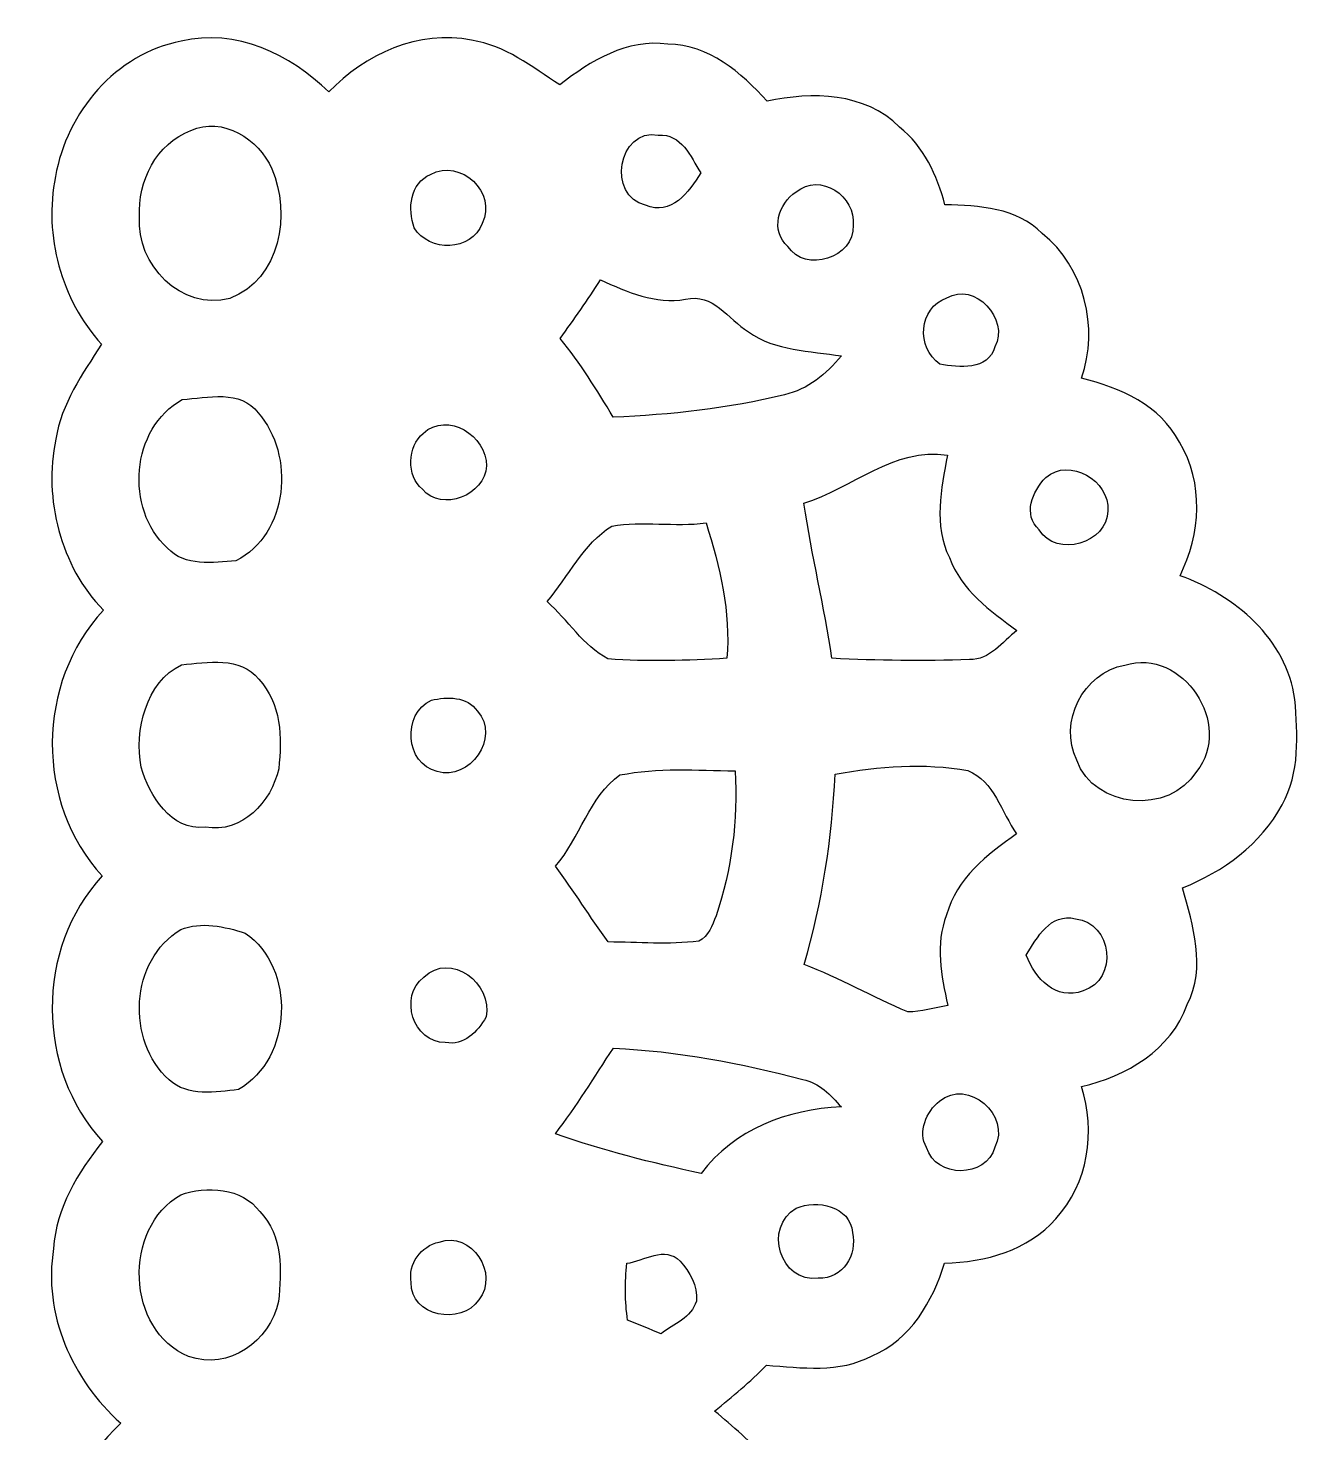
# Model space of a CAD drawing. Header units: centimetres. Extents: x -2.3 to 2.7, y -13.7 to 13.6.
# Drawn here: x -2.32 to 2.74, y 7.98 to 13.55 of the extents above; entities that cross this region are included whole.
import ezdxf

# ---------------------------------------------------------------- set-up
doc = ezdxf.new("R2010")
doc.units = ezdxf.units.CM
doc.header["$MEASUREMENT"] = 0
doc.layers.add('Camada 1', color=7, linetype='Continuous')

msp = doc.modelspace()

# ---------------------------------------------------------------- linework, layer by layer
at = {"layer": 'Camada 1', "color": 156}
for points, knots in [([(-1.71696, 13.50292), (-1.50142, 13.55478), (-1.28305, 13.45141), (-1.13205, 13.30148), (-1.13205, 13.30148), (-0.98812, 13.45177), (-0.7747, 13.54949), (-0.56515, 13.50644), (-0.56515, 13.50644), (-0.43215, 13.48705), (-0.32526, 13.40061), (-0.21554, 13.32971), (-0.21554, 13.32971), (-0.09348, 13.4246), (0.05115, 13.51386), (0.21307, 13.49127), (0.21307, 13.49127), (0.37535, 13.48916), (0.50446, 13.37909), (0.60642, 13.26444), (0.60642, 13.26444), (0.78493, 13.30325), (0.99413, 13.30042), (1.13171, 13.16248), (1.13171, 13.16248), (1.22907, 13.08558), (1.27987, 12.97092), (1.31197, 12.85416), (1.31197, 12.85416), (1.44673, 12.85134), (1.59631, 12.84252), (1.69721, 12.74021), (1.69721, 12.74021), (1.86548, 12.60651), (1.92263, 12.36698), (1.85384, 12.16659), (1.85384, 12.16659), (2.00554, 12.12779), (2.16641, 12.05934), (2.24155, 11.91224), (2.24155, 11.91224), (2.34068, 11.75103), (2.3255, 11.54782), (2.24401, 11.38307), (2.24401, 11.38307), (2.46133, 11.30617), (2.667, 11.13225), (2.69945, 10.89271), (2.69945, 10.89271), (2.71003, 10.75302), (2.72097, 10.60097), (2.64865, 10.47432), (2.64865, 10.47432), (2.5647, 10.31839), (2.41582, 10.20938), (2.25354, 10.14483), (2.25354, 10.14483), (2.29588, 9.99559), (2.34809, 9.8305), (2.27295, 9.68233), (2.27295, 9.68233), (2.20873, 9.50207), (2.03164, 9.39729), (1.85278, 9.35743), (1.85278, 9.35743), (1.91135, 9.17927), (1.87995, 8.9729), (1.75119, 8.83284), (1.75119, 8.83284), (1.64182, 8.70726), (1.47179, 8.65963), (1.31056, 8.65716), (1.31056, 8.65716), (1.2633, 8.50582), (1.17615, 8.35307), (1.0227, 8.28957), (1.0227, 8.28957), (0.89358, 8.21936), (0.74329, 8.2423), (0.60359, 8.25146), (0.60359, 8.25146), (0.53939, 8.1862), (0.46955, 8.12694), (0.39828, 8.06979), (0.39828, 8.06979), (0.47096, 8.00946), (0.54256, 7.94737), (0.60678, 7.87788), (0.60678, 7.87788), (0.76553, 7.90081), (0.94438, 7.92056), (1.08232, 7.81826), (1.08232, 7.81826), (1.20543, 7.74982), (1.26259, 7.61505), (1.30915, 7.48946), (1.30915, 7.48946), (1.4478, 7.46724), (1.59773, 7.44714), (1.70709, 7.35012), (1.70709, 7.35012), (1.87289, 7.2143), (1.92051, 6.97476), (1.84925, 6.77686), (1.84925, 6.77686), (2.02635, 6.74299), (2.20591, 6.64316), (2.27117, 6.4657), (2.27117, 6.4657), (2.34456, 6.31472), (2.30645, 6.14362), (2.24754, 5.9951), (2.24754, 5.9951), (2.51741, 5.91326), (2.73719, 5.65396), (2.70615, 5.36187), (2.70615, 5.36187), (2.72767, 5.08105), (2.50542, 4.83941), (2.24861, 4.76003), (2.24861, 4.76003), (2.30082, 4.61822), (2.34173, 4.45981), (2.28035, 4.31341), (2.28035, 4.31341), (2.22425, 4.11973), (2.0327, 4.01319), (1.8482, 3.9705), (1.8482, 3.9705), (1.91523, 3.78388), (1.87854, 3.55811), (1.72685, 3.42335), (1.72685, 3.42335), (1.61854, 3.30975), (1.45696, 3.28682), (1.30986, 3.26424), (1.30986, 3.26424), (1.2633, 3.13937), (1.20721, 3.00426), (1.08444, 2.93616), (1.08444, 2.93616), (0.9465, 2.83457), (0.76834, 2.85891), (0.60924, 2.87548), (0.60924, 2.87548), (0.54539, 2.80704), (0.47519, 2.7453), (0.40145, 2.68781), (0.40145, 2.68781), (0.47342, 2.62466), (0.54434, 2.56046), (0.60713, 2.48813), (0.60713, 2.48813), (0.76093, 2.52518), (0.92886, 2.52906), (1.06574, 2.43874), (1.06574, 2.43874), (1.2012, 2.37384), (1.26223, 2.2299), (1.31022, 2.0969), (1.31022, 2.0969), (1.43474, 2.08209), (1.56774, 2.0694), (1.67181, 1.99143), (1.67181, 1.99143), (1.85844, 1.86302), (1.92651, 1.60655), (1.85137, 1.39629), (1.85137, 1.39629), (2.03904, 1.35573), (2.22074, 1.2393), (2.28106, 1.04846), (2.28106, 1.04846), (2.34456, 0.90523), (2.29588, 0.7486), (2.25, 0.60819), (2.25, 0.60819), (2.45356, 0.53445), (2.63913, 0.37711), (2.6938, 0.16121), (2.6938, 0.16121), (2.72167, -0.0208), (2.71709, -0.22506), (2.60103, -0.37818), (2.60103, -0.37818), (2.52095, -0.50694), (2.37737, -0.57043), (2.24401, -0.62864), (2.24401, -0.62864), (2.32762, -0.80044), (2.34068, -1.01318), (2.23061, -1.17756), (2.23061, -1.17756), (2.15123, -1.31339), (1.99884, -1.37548), (1.8542, -1.41498), (1.8542, -1.41498), (1.92439, -1.62102), (1.86124, -1.86867), (1.6831, -1.99989), (1.6831, -1.99989), (1.58184, -2.0902), (1.44144, -2.10043), (1.31234, -2.10149), (1.31234, -2.10149), (1.27246, -2.27612), (1.15429, -2.43451), (0.98531, -2.50155), (0.98531, -2.50155), (0.86501, -2.55517), (0.7313, -2.52976), (0.60607, -2.51319), (0.60607, -2.51319), (0.53974, -2.57844), (0.47059, -2.64159), (0.3997, -2.70191), (0.3997, -2.70191), (0.47201, -2.76083), (0.54222, -2.82292), (0.60783, -2.88924), (0.60783, -2.88924), (0.74753, -2.87301), (0.89817, -2.85184), (1.02729, -2.92311), (1.02729, -2.92311), (1.17792, -2.99191), (1.26505, -3.14289), (1.31268, -3.2953), (1.31268, -3.2953), (1.45625, -3.29952), (1.60972, -3.33021), (1.71696, -3.43358), (1.71696, -3.43358), (1.87147, -3.57046), (1.91769, -3.80047), (1.85242, -3.99308), (1.85242, -3.99308), (2.02177, -4.03647), (2.19638, -4.12467), (2.26518, -4.29648), (2.26518, -4.29648), (2.34879, -4.44994), (2.30116, -4.62562), (2.25424, -4.78189), (2.25424, -4.78189), (2.51249, -4.86867), (2.7312, -5.11281), (2.70722, -5.39784), (2.70722, -5.39784), (2.73368, -5.68571), (2.50647, -5.92384), (2.25107, -6.01661), (2.25107, -6.01661), (2.30893, -6.16902), (2.34562, -6.34753), (2.26342, -6.49887), (2.26342, -6.49887), (2.1918, -6.66608), (2.02211, -6.75852), (1.85278, -6.79979), (1.85278, -6.79979), (1.93111, -7.0164), (1.85208, -7.27745), (1.6591, -7.40587), (1.6591, -7.40587), (1.55928, -7.48064), (1.43157, -7.48665), (1.31197, -7.49335), (1.31197, -7.49335), (1.2633, -7.66375), (1.15675, -7.83201), (0.98071, -7.89023), (0.98071, -7.89023), (0.86077, -7.93891), (0.73166, -7.9188), (0.60783, -7.90151), (0.60783, -7.90151), (0.54186, -7.96819), (0.47166, -8.03063), (0.39758, -8.08813), (0.39758, -8.08813), (0.46884, -8.15057), (0.5401, -8.21336), (0.60571, -8.2825), (0.60571, -8.2825), (0.74789, -8.26416), (0.90452, -8.23841), (1.0354, -8.31461), (1.0354, -8.31461), (1.18145, -8.38624), (1.27175, -8.53334), (1.31056, -8.68715), (1.31056, -8.68715), (1.41534, -8.68997), (1.524, -8.69526), (1.61783, -8.74854), (1.61783, -8.74854), (1.83549, -8.85895), (1.93533, -9.14082), (1.85173, -9.3673), (1.85173, -9.3673), (1.99495, -9.42162), (2.15299, -9.47985), (2.23273, -9.62166), (2.23273, -9.62166), (2.34314, -9.78358), (2.3248, -9.99313), (2.24508, -10.16387), (2.24508, -10.16387), (2.42147, -10.23372), (2.59574, -10.34345), (2.66488, -10.53007), (2.66488, -10.53007), (2.73931, -10.74242), (2.73015, -11.00666), (2.57422, -11.182), (2.57422, -11.182), (2.49344, -11.28923), (2.37101, -11.34921), (2.25036, -11.40071), (2.25036, -11.40071), (2.29693, -11.54077), (2.34314, -11.69634), (2.28423, -11.84027), (2.28423, -11.84027), (2.22462, -12.00891), (2.07256, -12.13097), (1.90183, -12.17436), (1.90183, -12.17436), (1.83198, -12.186), (1.87607, -12.26679), (1.87571, -12.31089), (1.87571, -12.31089), (1.90816, -12.49045), (1.81609, -12.67812), (1.67252, -12.78536), (1.67252, -12.78536), (1.56951, -12.86581), (1.43333, -12.8718), (1.30951, -12.8912), (1.30951, -12.8912), (1.25659, -13.04924), (1.16628, -13.21328), (1.00012, -13.2736), (1.00012, -13.2736), (0.88089, -13.33146), (0.74577, -13.3223), (0.62301, -13.28208), (0.62301, -13.28208), (0.51293, -13.39639), (0.38206, -13.52091), (0.20954, -13.50644), (0.20954, -13.50644), (0.05045, -13.52761), (-0.09418, -13.44965), (-0.21201, -13.35158), (-0.21201, -13.35158), (-0.36512, -13.46941), (-0.55703, -13.58123), (-0.75706, -13.53114), (-0.75706, -13.53114), (-0.88194, -13.51667), (-0.99413, -13.45706), (-1.09078, -13.3798), (-1.09078, -13.3798), (-1.23577, -13.53078), (-1.43968, -13.65355), (-1.65664, -13.62251), (-1.65664, -13.62251), (-1.80269, -13.58688), (-1.95826, -13.53679), (-2.05739, -13.41683), (-2.05739, -13.41683), (-2.30116, -13.13638), (-2.28318, -12.67459), (-2.02459, -12.40895), (-2.02459, -12.40895), (-2.29481, -12.12215), (-2.29481, -11.64412), (-2.02988, -11.35415), (-2.02988, -11.35415), (-2.29729, -11.06523), (-2.28917, -10.59249), (-2.03129, -10.3004), (-2.03129, -10.3004), (-2.18475, -10.12825), (-2.25812, -9.89188), (-2.22108, -9.66328), (-2.22108, -9.66328), (-2.20732, -9.50701), (-2.11737, -9.37436), (-2.03022, -9.24947), (-2.03022, -9.24947), (-2.19392, -9.0678), (-2.26413, -8.81097), (-2.21473, -8.57144), (-2.21473, -8.57144), (-2.18792, -8.39645), (-2.07715, -8.25112), (-1.95438, -8.12977), (-1.95438, -8.12977), (-2.29446, -7.87011), (-2.31916, -7.32155), (-2.02318, -7.01957), (-2.02318, -7.01957), (-2.19145, -6.84388), (-2.26201, -6.58741), (-2.2165, -6.34929), (-2.2165, -6.34929), (-2.19674, -6.2036), (-2.11101, -6.08047), (-2.02881, -5.96299), (-2.02881, -5.96299), (-2.19321, -5.78414), (-2.26272, -5.52838), (-2.21509, -5.29061), (-2.21509, -5.29061), (-2.1918, -5.14879), (-2.10889, -5.02778), (-2.03234, -4.9096), (-2.03234, -4.9096), (-2.19109, -4.72722), (-2.26694, -4.47498), (-2.21473, -4.2365), (-2.21473, -4.2365), (-2.19075, -4.09928), (-2.1142, -3.98039), (-2.03305, -3.87068), (-2.03305, -3.87068), (-2.17346, -3.68335), (-2.27047, -3.44699), (-2.2165, -3.21027), (-2.2165, -3.21027), (-2.19886, -3.02472), (-2.0768, -2.87584), (-1.94734, -2.75201), (-1.94734, -2.75201), (-2.07186, -2.63525), (-2.18617, -2.49555), (-2.21262, -2.32127), (-2.21262, -2.32127), (-2.27259, -2.07539), (-2.18475, -1.82209), (-2.03093, -1.62947), (-2.03093, -1.62947), (-2.29129, -1.34267), (-2.29551, -0.87347), (-2.03093, -0.58773), (-2.03093, -0.58773), (-2.28423, -0.29703), (-2.30645, 0.18097), (-2.02459, 0.46036), (-2.02459, 0.46036), (-2.16992, 0.63641), (-2.2613, 0.86535), (-2.2225, 1.09573), (-2.2225, 1.09573), (-2.20944, 1.25482), (-2.12794, 1.39559), (-2.03059, 1.51765), (-2.03059, 1.51765), (-2.1791, 1.70461), (-2.26694, 1.94909), (-2.21614, 2.18827), (-2.21614, 2.18827), (-2.19604, 2.36748), (-2.0828, 2.516), (-1.95297, 2.63313), (-1.95297, 2.63313), (-2.28247, 2.90125), (-2.32409, 3.43712), (-2.03164, 3.74721), (-2.03164, 3.74721), (-2.12266, 3.88301), (-2.21721, 4.0266), (-2.22603, 4.19522), (-2.22603, 4.19522), (-2.24966, 4.41395), (-2.17699, 4.63444), (-2.03234, 4.79953), (-2.03234, 4.79953), (-2.28669, 5.09269), (-2.30258, 5.57072), (-2.02564, 5.8547), (-2.02564, 5.8547), (-2.18827, 6.03496), (-2.26589, 6.28791), (-2.2158, 6.52744), (-2.2158, 6.52744), (-2.19604, 6.67066), (-2.11172, 6.79167), (-2.03234, 6.90808), (-2.03234, 6.90808), (-2.17346, 7.07602), (-2.25672, 7.29509), (-2.22462, 7.51592), (-2.22462, 7.51592), (-2.21368, 7.71525), (-2.09549, 7.8867), (-1.9565, 8.02145), (-1.9565, 8.02145), (-2.14877, 8.19467), (-2.26589, 8.45431), (-2.22284, 8.71537), (-2.22284, 8.71537), (-2.21297, 8.87659), (-2.12689, 9.01594), (-2.02881, 9.1387), (-2.02881, 9.1387), (-2.29305, 9.42763), (-2.29658, 9.90388), (-2.02988, 10.19209), (-2.02988, 10.19209), (-2.29693, 10.48173), (-2.2927, 10.95833), (-2.02564, 11.2462), (-2.02564, 11.2462), (-2.19674, 11.4233), (-2.26306, 11.68541), (-2.21402, 11.92459), (-2.21402, 11.92459), (-2.19251, 12.06535), (-2.1075, 12.18318), (-2.03341, 12.30065), (-2.03341, 12.30065), (-2.19287, 12.47951), (-2.26306, 12.73104), (-2.21543, 12.96634), (-2.21543, 12.96634), (-2.17134, 13.2207), (-1.97626, 13.45388), (-1.71696, 13.50292)], [0, 0, 0, 0, 0.0074627, 0.0074627, 0.0074627, 0.0074627, 0.0149254, 0.0149254, 0.0149254, 0.0149254, 0.0223881, 0.0223881, 0.0223881, 0.0223881, 0.0298507, 0.0298507, 0.0298507, 0.0298507, 0.0373134, 0.0373134, 0.0373134, 0.0373134, 0.0447761, 0.0447761, 0.0447761, 0.0447761, 0.0522388, 0.0522388, 0.0522388, 0.0522388, 0.0597015, 0.0597015, 0.0597015, 0.0597015, 0.0671642, 0.0671642, 0.0671642, 0.0671642, 0.0746269, 0.0746269, 0.0746269, 0.0746269, 0.0820896, 0.0820896, 0.0820896, 0.0820896, 0.0895522, 0.0895522, 0.0895522, 0.0895522, 0.0970149, 0.0970149, 0.0970149, 0.0970149, 0.1044776, 0.1044776, 0.1044776, 0.1044776, 0.1119403, 0.1119403, 0.1119403, 0.1119403, 0.119403, 0.119403, 0.119403, 0.119403, 0.1268657, 0.1268657, 0.1268657, 0.1268657, 0.1343284, 0.1343284, 0.1343284, 0.1343284, 0.141791, 0.141791, 0.141791, 0.141791, 0.1492537, 0.1492537, 0.1492537, 0.1492537, 0.1567164, 0.1567164, 0.1567164, 0.1567164, 0.1641791, 0.1641791, 0.1641791, 0.1641791, 0.1716418, 0.1716418, 0.1716418, 0.1716418, 0.1791045, 0.1791045, 0.1791045, 0.1791045, 0.1865672, 0.1865672, 0.1865672, 0.1865672, 0.1940299, 0.1940299, 0.1940299, 0.1940299, 0.2014925, 0.2014925, 0.2014925, 0.2014925, 0.2089552, 0.2089552, 0.2089552, 0.2089552, 0.2164179, 0.2164179, 0.2164179, 0.2164179, 0.2238806, 0.2238806, 0.2238806, 0.2238806, 0.2313433, 0.2313433, 0.2313433, 0.2313433, 0.238806, 0.238806, 0.238806, 0.238806, 0.2462687, 0.2462687, 0.2462687, 0.2462687, 0.2537313, 0.2537313, 0.2537313, 0.2537313, 0.261194, 0.261194, 0.261194, 0.261194, 0.2686567, 0.2686567, 0.2686567, 0.2686567, 0.2761194, 0.2761194, 0.2761194, 0.2761194, 0.2835821, 0.2835821, 0.2835821, 0.2835821, 0.2910448, 0.2910448, 0.2910448, 0.2910448, 0.2985075, 0.2985075, 0.2985075, 0.2985075, 0.3059701, 0.3059701, 0.3059701, 0.3059701, 0.3134328, 0.3134328, 0.3134328, 0.3134328, 0.3208955, 0.3208955, 0.3208955, 0.3208955, 0.3283582, 0.3283582, 0.3283582, 0.3283582, 0.3358209, 0.3358209, 0.3358209, 0.3358209, 0.3432836, 0.3432836, 0.3432836, 0.3432836, 0.3507463, 0.3507463, 0.3507463, 0.3507463, 0.358209, 0.358209, 0.358209, 0.358209, 0.3656716, 0.3656716, 0.3656716, 0.3656716, 0.3731343, 0.3731343, 0.3731343, 0.3731343, 0.380597, 0.380597, 0.380597, 0.380597, 0.3880597, 0.3880597, 0.3880597, 0.3880597, 0.3955224, 0.3955224, 0.3955224, 0.3955224, 0.4029851, 0.4029851, 0.4029851, 0.4029851, 0.4104478, 0.4104478, 0.4104478, 0.4104478, 0.4179104, 0.4179104, 0.4179104, 0.4179104, 0.4253731, 0.4253731, 0.4253731, 0.4253731, 0.4328358, 0.4328358, 0.4328358, 0.4328358, 0.4402985, 0.4402985, 0.4402985, 0.4402985, 0.4477612, 0.4477612, 0.4477612, 0.4477612, 0.4552239, 0.4552239, 0.4552239, 0.4552239, 0.4626866, 0.4626866, 0.4626866, 0.4626866, 0.4701493, 0.4701493, 0.4701493, 0.4701493, 0.4776119, 0.4776119, 0.4776119, 0.4776119, 0.4850746, 0.4850746, 0.4850746, 0.4850746, 0.4925373, 0.4925373, 0.4925373, 0.4925373, 0.5, 0.5, 0.5, 0.5, 0.5074627, 0.5074627, 0.5074627, 0.5074627, 0.5149254, 0.5149254, 0.5149254, 0.5149254, 0.5223881, 0.5223881, 0.5223881, 0.5223881, 0.5298507, 0.5298507, 0.5298507, 0.5298507, 0.5373134, 0.5373134, 0.5373134, 0.5373134, 0.5447761, 0.5447761, 0.5447761, 0.5447761, 0.5522388, 0.5522388, 0.5522388, 0.5522388, 0.5597015, 0.5597015, 0.5597015, 0.5597015, 0.5671642, 0.5671642, 0.5671642, 0.5671642, 0.5746269, 0.5746269, 0.5746269, 0.5746269, 0.5820896, 0.5820896, 0.5820896, 0.5820896, 0.5895522, 0.5895522, 0.5895522, 0.5895522, 0.5970149, 0.5970149, 0.5970149, 0.5970149, 0.6044776, 0.6044776, 0.6044776, 0.6044776, 0.6119403, 0.6119403, 0.6119403, 0.6119403, 0.619403, 0.619403, 0.619403, 0.619403, 0.6268657, 0.6268657, 0.6268657, 0.6268657, 0.6343284, 0.6343284, 0.6343284, 0.6343284, 0.641791, 0.641791, 0.641791, 0.641791, 0.6492537, 0.6492537, 0.6492537, 0.6492537, 0.6567164, 0.6567164, 0.6567164, 0.6567164, 0.6641791, 0.6641791, 0.6641791, 0.6641791, 0.6716418, 0.6716418, 0.6716418, 0.6716418, 0.6791045, 0.6791045, 0.6791045, 0.6791045, 0.6865672, 0.6865672, 0.6865672, 0.6865672, 0.6940299, 0.6940299, 0.6940299, 0.6940299, 0.7014925, 0.7014925, 0.7014925, 0.7014925, 0.7089552, 0.7089552, 0.7089552, 0.7089552, 0.7164179, 0.7164179, 0.7164179, 0.7164179, 0.7238806, 0.7238806, 0.7238806, 0.7238806, 0.7313433, 0.7313433, 0.7313433, 0.7313433, 0.738806, 0.738806, 0.738806, 0.738806, 0.7462687, 0.7462687, 0.7462687, 0.7462687, 0.7537313, 0.7537313, 0.7537313, 0.7537313, 0.761194, 0.761194, 0.761194, 0.761194, 0.7686567, 0.7686567, 0.7686567, 0.7686567, 0.7761194, 0.7761194, 0.7761194, 0.7761194, 0.7835821, 0.7835821, 0.7835821, 0.7835821, 0.7910448, 0.7910448, 0.7910448, 0.7910448, 0.7985075, 0.7985075, 0.7985075, 0.7985075, 0.8059701, 0.8059701, 0.8059701, 0.8059701, 0.8134328, 0.8134328, 0.8134328, 0.8134328, 0.8208955, 0.8208955, 0.8208955, 0.8208955, 0.8283582, 0.8283582, 0.8283582, 0.8283582, 0.8358209, 0.8358209, 0.8358209, 0.8358209, 0.8432836, 0.8432836, 0.8432836, 0.8432836, 0.8507463, 0.8507463, 0.8507463, 0.8507463, 0.858209, 0.858209, 0.858209, 0.858209, 0.8656716, 0.8656716, 0.8656716, 0.8656716, 0.8731343, 0.8731343, 0.8731343, 0.8731343, 0.880597, 0.880597, 0.880597, 0.880597, 0.8880597, 0.8880597, 0.8880597, 0.8880597, 0.8955224, 0.8955224, 0.8955224, 0.8955224, 0.9029851, 0.9029851, 0.9029851, 0.9029851, 0.9104478, 0.9104478, 0.9104478, 0.9104478, 0.9179104, 0.9179104, 0.9179104, 0.9179104, 0.9253731, 0.9253731, 0.9253731, 0.9253731, 0.9328358, 0.9328358, 0.9328358, 0.9328358, 0.9402985, 0.9402985, 0.9402985, 0.9402985, 0.9477612, 0.9477612, 0.9477612, 0.9477612, 0.9552239, 0.9552239, 0.9552239, 0.9552239, 0.9626866, 0.9626866, 0.9626866, 0.9626866, 0.9701493, 0.9701493, 0.9701493, 0.9701493, 0.9776119, 0.9776119, 0.9776119, 0.9776119, 0.9850746, 0.9850746, 0.9850746, 0.9850746, 1, 1, 1, 1]), ([(-1.67815, 13.14802), (-1.67815, 13.14802), (-1.67815, 13.14802), (-1.67815, 13.14802), (-1.67815, 13.14802), (-1.81539, 13.09793), (-1.89052, 12.94623), (-1.88241, 12.80583), (-1.88241, 12.80583), (-1.89652, 12.61886), (-1.71626, 12.42942), (-1.524, 12.48304), (-1.524, 12.48304), (-1.32291, 12.55853), (-1.28093, 12.81994), (-1.35784, 12.99703), (-1.35784, 12.99703), (-1.40794, 13.1138), (-1.55434, 13.20764), (-1.67815, 13.14802)], [0, 0, 0, 0, 0.1666667, 0.1666667, 0.1666667, 0.1666667, 0.3333333, 0.3333333, 0.3333333, 0.3333333, 0.5, 0.5, 0.5, 0.5, 0.6666667, 0.6666667, 0.6666667, 0.6666667, 1, 1, 1, 1]), ([(0.12452, 12.85275), (0.12452, 12.85275), (0.12452, 12.85275), (0.12452, 12.85275), (0.12452, 12.85275), (0.22542, 12.8083), (0.2981, 12.90461), (0.34325, 12.98045), (0.34325, 12.98045), (0.30268, 13.04607), (0.26704, 13.13568), (0.17497, 13.13074), (0.17497, 13.13074), (0.01376, 13.15861), (-0.02857, 12.88661), (0.12452, 12.85275)], [0, 0, 0, 0, 0.2, 0.2, 0.2, 0.2, 0.4, 0.4, 0.4, 0.4, 0.6, 0.6, 0.6, 0.6, 1, 1, 1, 1]), ([(-0.72777, 12.97481), (-0.72777, 12.97481), (-0.72777, 12.97481), (-0.72777, 12.97481), (-0.72777, 12.97481), (-0.80963, 12.93918), (-0.81986, 12.83757), (-0.79269, 12.76314), (-0.79269, 12.76314), (-0.73518, 12.66436), (-0.56409, 12.66754), (-0.52387, 12.78043), (-0.52387, 12.78043), (-0.46214, 12.90249), (-0.60924, 13.03867), (-0.72777, 12.97481)], [0, 0, 0, 0, 0.2, 0.2, 0.2, 0.2, 0.4, 0.4, 0.4, 0.4, 0.6, 0.6, 0.6, 0.6, 1, 1, 1, 1]), ([(0.72214, 12.90496), (0.72214, 12.90496), (0.72214, 12.90496), (0.72214, 12.90496), (0.72214, 12.90496), (0.65017, 12.8598), (0.61841, 12.75044), (0.68896, 12.68906), (0.68896, 12.68906), (0.75635, 12.58111), (0.95532, 12.64319), (0.94791, 12.77267), (0.94791, 12.77267), (0.96061, 12.88697), (0.81633, 12.98469), (0.72214, 12.90496)], [0, 0, 0, 0, 0.2, 0.2, 0.2, 0.2, 0.4, 0.4, 0.4, 0.4, 0.6, 0.6, 0.6, 0.6, 1, 1, 1, 1]), ([(-0.05432, 12.55606), (-0.05432, 12.55606), (-0.05432, 12.55606), (-0.05432, 12.55606), (-0.05432, 12.55606), (-0.10548, 12.47704), (-0.15875, 12.39978), (-0.21412, 12.32393), (-0.21412, 12.32393), (-0.13511, 12.22622), (-0.06809, 12.12003), (-0.00423, 12.01173), (-0.00423, 12.01173), (0.22401, 12.0216), (0.45366, 12.04524), (0.67592, 12.10098), (0.67592, 12.10098), (0.76834, 12.12108), (0.84137, 12.18388), (0.90134, 12.25444), (0.90134, 12.25444), (0.77645, 12.2756), (0.63923, 12.27313), (0.53233, 12.35039), (0.53233, 12.35039), (0.45154, 12.40013), (0.39193, 12.50632), (0.28327, 12.47916), (0.28327, 12.47916), (0.16262, 12.45834), (0.05291, 12.50844), (-0.05432, 12.55606)], [0, 0, 0, 0, 0.1111111, 0.1111111, 0.1111111, 0.1111111, 0.2222222, 0.2222222, 0.2222222, 0.2222222, 0.3333333, 0.3333333, 0.3333333, 0.3333333, 0.4444444, 0.4444444, 0.4444444, 0.4444444, 0.5555556, 0.5555556, 0.5555556, 0.5555556, 0.6666667, 0.6666667, 0.6666667, 0.6666667, 0.7777778, 0.7777778, 0.7777778, 0.7777778, 1, 1, 1, 1]), ([(1.31938, 12.4848), (1.31938, 12.4848), (1.31938, 12.4848), (1.31938, 12.4848), (1.31938, 12.4848), (1.2065, 12.44494), (1.19768, 12.28831), (1.29151, 12.22233), (1.29151, 12.22233), (1.36771, 12.20752), (1.48237, 12.19658), (1.51024, 12.29077), (1.51024, 12.29077), (1.56845, 12.40049), (1.4298, 12.55112), (1.31938, 12.4848)], [0, 0, 0, 0, 0.2, 0.2, 0.2, 0.2, 0.4, 0.4, 0.4, 0.4, 0.6, 0.6, 0.6, 0.6, 1, 1, 1, 1]), ([(-1.71272, 12.08158), (-1.71272, 12.08158), (-1.71272, 12.08158), (-1.71272, 12.08158), (-1.71272, 12.08158), (-1.91735, 11.96869), (-1.94132, 11.64801), (-1.77165, 11.49279), (-1.77165, 11.49279), (-1.70285, 11.41729), (-1.59066, 11.43599), (-1.49965, 11.44198), (-1.49965, 11.44198), (-1.2908, 11.54782), (-1.26505, 11.86215), (-1.41181, 12.02866), (-1.41181, 12.02866), (-1.48025, 12.12215), (-1.61395, 12.08933), (-1.71272, 12.08158)], [0, 0, 0, 0, 0.1666667, 0.1666667, 0.1666667, 0.1666667, 0.3333333, 0.3333333, 0.3333333, 0.3333333, 0.5, 0.5, 0.5, 0.5, 0.6666667, 0.6666667, 0.6666667, 0.6666667, 1, 1, 1, 1]), ([(-0.75706, 11.94752), (-0.75706, 11.94752), (-0.75706, 11.94752), (-0.75706, 11.94752), (-0.75706, 11.94752), (-0.81879, 11.89778), (-0.82549, 11.77783), (-0.76059, 11.72562), (-0.76059, 11.72562), (-0.68226, 11.63496), (-0.51223, 11.70199), (-0.50623, 11.8184), (-0.50623, 11.8184), (-0.50375, 11.93587), (-0.66111, 12.03783), (-0.75706, 11.94752)], [0, 0, 0, 0, 0.2, 0.2, 0.2, 0.2, 0.4, 0.4, 0.4, 0.4, 0.6, 0.6, 0.6, 0.6, 1, 1, 1, 1]), ([(0.75247, 11.67024), (0.75247, 11.67024), (0.75247, 11.67024), (0.75247, 11.67024), (0.75247, 11.67024), (0.78317, 11.46421), (0.8329, 11.26172), (0.86359, 11.05569), (0.86359, 11.05569), (1.04527, 11.04582), (1.22765, 11.04406), (1.40935, 11.05041), (1.40935, 11.05041), (1.49014, 11.04758), (1.53916, 11.12131), (1.59737, 11.16576), (1.59737, 11.16576), (1.49014, 11.24267), (1.37724, 11.32663), (1.32927, 11.45504), (1.32927, 11.45504), (1.26576, 11.58275), (1.2968, 11.72774), (1.32186, 11.86109), (1.32186, 11.86109), (1.10878, 11.8946), (0.94473, 11.72915), (0.75247, 11.67024)], [0, 0, 0, 0, 0.125, 0.125, 0.125, 0.125, 0.25, 0.25, 0.25, 0.25, 0.375, 0.375, 0.375, 0.375, 0.5, 0.5, 0.5, 0.5, 0.625, 0.625, 0.625, 0.625, 0.75, 0.75, 0.75, 0.75, 1, 1, 1, 1]), ([(1.71131, 11.7729), (1.71131, 11.7729), (1.71131, 11.7729), (1.71131, 11.7729), (1.71131, 11.7729), (1.6591, 11.71715), (1.6196, 11.62614), (1.68556, 11.56476), (1.68556, 11.56476), (1.75365, 11.45151), (1.95721, 11.5122), (1.95826, 11.6406), (1.95826, 11.6406), (1.96461, 11.76055), (1.80764, 11.85368), (1.71131, 11.7729)], [0, 0, 0, 0, 0.2, 0.2, 0.2, 0.2, 0.4, 0.4, 0.4, 0.4, 0.6, 0.6, 0.6, 0.6, 1, 1, 1, 1]), ([(-0.00916, 11.57957), (-0.00916, 11.57957), (-0.00916, 11.57957), (-0.00916, 11.57957), (-0.00916, 11.57957), (-0.12347, 11.50937), (-0.18026, 11.37955), (-0.26563, 11.28077), (-0.26563, 11.28077), (-0.18379, 11.20775), (-0.12206, 11.10544), (-0.02504, 11.05323), (-0.02504, 11.05323), (0.13194, 11.04053), (0.28999, 11.04687), (0.44732, 11.05534), (0.44732, 11.05534), (0.46248, 11.23809), (0.4205, 11.41941), (0.36442, 11.59228), (0.36442, 11.59228), (0.24024, 11.57604), (0.11289, 11.60144), (-0.00916, 11.57957)], [0, 0, 0, 0, 0.1428571, 0.1428571, 0.1428571, 0.1428571, 0.2857143, 0.2857143, 0.2857143, 0.2857143, 0.4285714, 0.4285714, 0.4285714, 0.4285714, 0.5714286, 0.5714286, 0.5714286, 0.5714286, 0.7142857, 0.7142857, 0.7142857, 0.7142857, 1, 1, 1, 1]), ([(2.02494, 11.02854), (2.02494, 11.02854), (2.02494, 11.02854), (2.02494, 11.02854), (2.02494, 11.02854), (1.85914, 10.9989), (1.76176, 10.80169), (1.83444, 10.65141), (1.83444, 10.65141), (1.90394, 10.4588), (2.20169, 10.43305), (2.30928, 10.60626), (2.30928, 10.60626), (2.45709, 10.79217), (2.25636, 11.09944), (2.02494, 11.02854)], [0, 0, 0, 0, 0.2, 0.2, 0.2, 0.2, 0.4, 0.4, 0.4, 0.4, 0.6, 0.6, 0.6, 0.6, 1, 1, 1, 1]), ([(-1.71555, 11.02994), (-1.71555, 11.02994), (-1.71555, 11.02994), (-1.71555, 11.02994), (-1.71555, 11.02994), (-1.85773, 10.96044), (-1.90287, 10.76995), (-1.87571, 10.62389), (-1.87571, 10.62389), (-1.84185, 10.51101), (-1.7586, 10.3699), (-1.62136, 10.38612), (-1.62136, 10.38612), (-1.47672, 10.35897), (-1.35854, 10.48667), (-1.33032, 10.61755), (-1.33032, 10.61755), (-1.31655, 10.74031), (-1.31903, 10.87754), (-1.4097, 10.97209), (-1.4097, 10.97209), (-1.48096, 11.06487), (-1.6143, 11.03841), (-1.71555, 11.02994)], [0, 0, 0, 0, 0.1428571, 0.1428571, 0.1428571, 0.1428571, 0.2857143, 0.2857143, 0.2857143, 0.2857143, 0.4285714, 0.4285714, 0.4285714, 0.4285714, 0.5714286, 0.5714286, 0.5714286, 0.5714286, 0.7142857, 0.7142857, 0.7142857, 0.7142857, 1, 1, 1, 1]), ([(-0.72495, 10.88883), (-0.72495, 10.88883), (-0.72495, 10.88883), (-0.72495, 10.88883), (-0.72495, 10.88883), (-0.84208, 10.83662), (-0.82973, 10.63519), (-0.70202, 10.60696), (-0.70202, 10.60696), (-0.57396, 10.56604), (-0.44944, 10.74243), (-0.54256, 10.84579), (-0.54256, 10.84579), (-0.58313, 10.90471), (-0.66286, 10.90471), (-0.72495, 10.88883)], [0, 0, 0, 0, 0.2, 0.2, 0.2, 0.2, 0.4, 0.4, 0.4, 0.4, 0.6, 0.6, 0.6, 0.6, 1, 1, 1, 1]), ([(0.87595, 10.59568), (0.87595, 10.59568), (0.87595, 10.59568), (0.87595, 10.59568), (0.87595, 10.59568), (0.8643, 10.34026), (0.82585, 10.08697), (0.75318, 9.84144), (0.75318, 9.84144), (0.89358, 9.7864), (1.02588, 9.71268), (1.16416, 9.65305), (1.16416, 9.65305), (1.21778, 9.65341), (1.27, 9.66893), (1.32291, 9.67846), (1.32291, 9.67846), (1.29716, 9.79592), (1.27246, 9.92152), (1.31833, 10.03758), (1.31833, 10.03758), (1.35748, 10.18151), (1.4792, 10.27782), (1.59597, 10.35931), (1.59597, 10.35931), (1.53634, 10.44434), (1.50636, 10.56852), (1.40299, 10.61014), (1.40299, 10.61014), (1.22907, 10.64189), (1.0488, 10.62672), (0.87595, 10.59568)], [0, 0, 0, 0, 0.1111111, 0.1111111, 0.1111111, 0.1111111, 0.2222222, 0.2222222, 0.2222222, 0.2222222, 0.3333333, 0.3333333, 0.3333333, 0.3333333, 0.4444444, 0.4444444, 0.4444444, 0.4444444, 0.5555556, 0.5555556, 0.5555556, 0.5555556, 0.6666667, 0.6666667, 0.6666667, 0.6666667, 0.7777778, 0.7777778, 0.7777778, 0.7777778, 1, 1, 1, 1]), ([(0.02292, 10.59285), (0.02292, 10.59285), (0.02292, 10.59285), (0.02292, 10.59285), (0.02292, 10.59285), (-0.09913, 10.50536), (-0.13582, 10.34308), (-0.23213, 10.2309), (-0.23213, 10.2309), (-0.1605, 10.13213), (-0.09489, 10.02947), (-0.02399, 9.93034), (-0.02399, 9.93034), (0.09596, 9.92928), (0.2166, 9.91975), (0.33619, 9.93316), (0.33619, 9.93316), (0.37465, 9.95221), (0.38876, 9.99737), (0.40428, 10.03405), (0.40428, 10.03405), (0.46567, 10.21891), (0.49247, 10.41435), (0.47941, 10.60873), (0.47941, 10.60873), (0.32737, 10.61191), (0.17285, 10.62214), (0.02292, 10.59285)], [0, 0, 0, 0, 0.125, 0.125, 0.125, 0.125, 0.25, 0.25, 0.25, 0.25, 0.375, 0.375, 0.375, 0.375, 0.5, 0.5, 0.5, 0.5, 0.625, 0.625, 0.625, 0.625, 0.75, 0.75, 0.75, 0.75, 1, 1, 1, 1]), ([(1.63405, 9.87777), (1.63405, 9.87777), (1.63405, 9.87777), (1.63405, 9.87777), (1.63405, 9.87777), (1.6697, 9.78534), (1.75119, 9.69715), (1.85949, 9.73631), (1.85949, 9.73631), (2.00201, 9.78076), (1.9759, 10.00724), (1.8295, 10.02242), (1.8295, 10.02242), (1.72895, 10.0464), (1.67745, 9.94833), (1.63405, 9.87777)], [0, 0, 0, 0, 0.2, 0.2, 0.2, 0.2, 0.4, 0.4, 0.4, 0.4, 0.6, 0.6, 0.6, 0.6, 1, 1, 1, 1]), ([(-1.71838, 9.97973), (-1.71838, 9.97973), (-1.71838, 9.97973), (-1.71838, 9.97973), (-1.71838, 9.97973), (-1.92122, 9.85943), (-1.93604, 9.5384), (-1.76494, 9.38353), (-1.76494, 9.38353), (-1.69016, 9.3158), (-1.58043, 9.3345), (-1.48907, 9.34543), (-1.48907, 9.34543), (-1.27458, 9.46925), (-1.26083, 9.82627), (-1.46368, 9.96597), (-1.46368, 9.96597), (-1.54269, 9.99101), (-1.64041, 10.01289), (-1.71838, 9.97973)], [0, 0, 0, 0, 0.1666667, 0.1666667, 0.1666667, 0.1666667, 0.3333333, 0.3333333, 0.3333333, 0.3333333, 0.5, 0.5, 0.5, 0.5, 0.6666667, 0.6666667, 0.6666667, 0.6666667, 1, 1, 1, 1]), ([(-0.75494, 9.79064), (-0.75494, 9.79064), (-0.75494, 9.79064), (-0.75494, 9.79064), (-0.75494, 9.79064), (-0.85478, 9.71515), (-0.79762, 9.53064), (-0.66993, 9.53169), (-0.66993, 9.53169), (-0.59548, 9.51759), (-0.54151, 9.57403), (-0.50799, 9.63295), (-0.50799, 9.63295), (-0.48012, 9.76383), (-0.64769, 9.89471), (-0.75494, 9.79064)], [0, 0, 0, 0, 0.2, 0.2, 0.2, 0.2, 0.4, 0.4, 0.4, 0.4, 0.6, 0.6, 0.6, 0.6, 1, 1, 1, 1]), ([(-0.23318, 9.1701), (-0.23318, 9.1701), (-0.23318, 9.1701), (-0.23318, 9.1701), (-0.23318, 9.1701), (-0.0448, 9.10237), (0.14993, 9.05474), (0.34536, 9.01241), (0.34536, 9.01241), (0.4759, 9.18809), (0.68826, 9.26711), (0.90099, 9.27629), (0.90099, 9.27629), (0.85831, 9.32285), (0.8135, 9.37294), (0.74824, 9.38494), (0.74824, 9.38494), (0.5027, 9.45091), (0.25082, 9.49748), (-0.00316, 9.50912), (-0.00316, 9.50912), (-0.07902, 9.39553), (-0.14851, 9.2777), (-0.23318, 9.1701)], [0, 0, 0, 0, 0.1428571, 0.1428571, 0.1428571, 0.1428571, 0.2857143, 0.2857143, 0.2857143, 0.2857143, 0.4285714, 0.4285714, 0.4285714, 0.4285714, 0.5714286, 0.5714286, 0.5714286, 0.5714286, 0.7142857, 0.7142857, 0.7142857, 0.7142857, 1, 1, 1, 1]), ([(1.28975, 9.29957), (1.28975, 9.29957), (1.28975, 9.29957), (1.28975, 9.29957), (1.28975, 9.29957), (1.23895, 9.25759), (1.20227, 9.17751), (1.23895, 9.11506), (1.23895, 9.11506), (1.27635, 8.99265), (1.4746, 8.99265), (1.50953, 9.11612), (1.50953, 9.11612), (1.57514, 9.24277), (1.40441, 9.39165), (1.28975, 9.29957)], [0, 0, 0, 0, 0.2, 0.2, 0.2, 0.2, 0.4, 0.4, 0.4, 0.4, 0.6, 0.6, 0.6, 0.6, 1, 1, 1, 1]), ([(-1.71874, 8.92775), (-1.71874, 8.92775), (-1.71874, 8.92775), (-1.71874, 8.92775), (-1.71874, 8.92775), (-1.94944, 8.79581), (-1.9364, 8.3887), (-1.68733, 8.28709), (-1.68733, 8.28709), (-1.52717, 8.22924), (-1.36596, 8.34777), (-1.33103, 8.50441), (-1.33103, 8.50441), (-1.31903, 8.62612), (-1.31234, 8.76688), (-1.40511, 8.86106), (-1.40511, 8.86106), (-1.47496, 8.95667), (-1.61854, 8.96372), (-1.71874, 8.92775)], [0, 0, 0, 0, 0.1666667, 0.1666667, 0.1666667, 0.1666667, 0.3333333, 0.3333333, 0.3333333, 0.3333333, 0.5, 0.5, 0.5, 0.5, 0.6666667, 0.6666667, 0.6666667, 0.6666667, 1, 1, 1, 1]), ([(0.72248, 8.87412), (0.72248, 8.87412), (0.72248, 8.87412), (0.72248, 8.87412), (0.72248, 8.87412), (0.59019, 8.8018), (0.65899, 8.57532), (0.80963, 8.59719), (0.80963, 8.59719), (0.90874, 8.59401), (0.96414, 8.68891), (0.94543, 8.77851), (0.94543, 8.77851), (0.93627, 8.88223), (0.80362, 8.9108), (0.72248, 8.87412)], [0, 0, 0, 0, 0.2, 0.2, 0.2, 0.2, 0.4, 0.4, 0.4, 0.4, 0.6, 0.6, 0.6, 0.6, 1, 1, 1, 1]), ([(-0.69391, 8.74042), (-0.69391, 8.74042), (-0.69391, 8.74042), (-0.69391, 8.74042), (-0.69391, 8.74042), (-0.76517, 8.7249), (-0.8195, 8.65399), (-0.80432, 8.5799), (-0.80432, 8.5799), (-0.81033, 8.44549), (-0.6043, 8.40669), (-0.53657, 8.51146), (-0.53657, 8.51146), (-0.45437, 8.61377), (-0.56515, 8.78593), (-0.69391, 8.74042)], [0, 0, 0, 0, 0.2, 0.2, 0.2, 0.2, 0.4, 0.4, 0.4, 0.4, 0.6, 0.6, 0.6, 0.6, 1, 1, 1, 1]), ([(0.05009, 8.65611), (0.05009, 8.65611), (0.05009, 8.65611), (0.05009, 8.65611), (0.05009, 8.65611), (0.04268, 8.58096), (0.04234, 8.50547), (0.05326, 8.43033), (0.05326, 8.43033), (0.09735, 8.41269), (0.14181, 8.3947), (0.18625, 8.3767), (0.18625, 8.3767), (0.236, 8.4148), (0.30726, 8.44056), (0.32597, 8.50652), (0.32597, 8.50652), (0.33197, 8.56544), (0.30056, 8.62329), (0.26141, 8.66493), (0.26141, 8.66493), (0.20072, 8.72596), (0.11888, 8.66633), (0.05009, 8.65611)], [0, 0, 0, 0, 0.1428571, 0.1428571, 0.1428571, 0.1428571, 0.2857143, 0.2857143, 0.2857143, 0.2857143, 0.4285714, 0.4285714, 0.4285714, 0.4285714, 0.5714286, 0.5714286, 0.5714286, 0.5714286, 0.7142857, 0.7142857, 0.7142857, 0.7142857, 1, 1, 1, 1])]:
    msp.add_open_spline(points, degree=3, knots=knots, dxfattribs=at)

doc.saveas('drawing.dxf')
